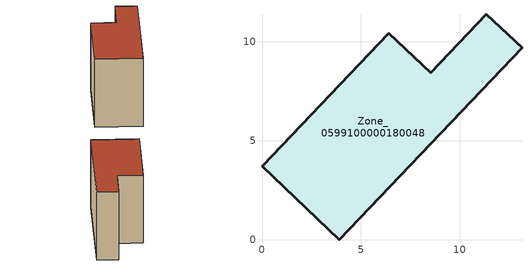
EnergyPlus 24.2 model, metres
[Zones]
Zone_0599100000180048
 floor ground (C_G): 0,3.72 6.41,10.44 8.52,8.44 11.34,11.4 13.14,9.7 3.92,0 z3.13
 wall outside (C_F): 6.41,10.44 0,3.72 3.92,0 13.14,9.7 11.34,11.4 8.52,8.44 6.41,10.44 z3.13:11.52
 roof outside (C_R): 13.14,9.7 11.34,11.4 8.52,8.44 6.41,10.44 0,3.72 3.92,0 z11.52
[BUILDING]
Pand.0599100000180048: North Axis=0; Terrain=City; Loads Convergence Tolerance Value=0.04; Temperature Convergence Tolerance Value=0.4; Solar Distribution=FullExterior; Maximum Number of Warmup Days=25; Minimum Number of Warmup Days=1
[Site:Location]
Rotterdam.The.Hague.AP_ZH_NLD Design_Conditions: Latitude=51.96; Longitude=4.45; Time Zone=1; Elevation=-4.5
[SITE:GROUNDTEMPERATURE:BUILDINGSURFACE]
18, 18, 18, 18, 18, 18, 18, 18, 18, 18, 18, 18
[MATERIAL] Thermal Absorptance=0.9; Solar Absorptance=0.7; Visible Absorptance=0.7
Name | Roughness | Thickness | Conductivity | Density | Specific Heat
G.TI.1975-1991 | MediumSmooth | 0.15 | 0.288461 | 540 | 1210
F.TI.1975-1991 | Rough | 0.3 | 0.230769 | 1920 | 840
R.TI.1975-1991 | MediumRough | 0.2 | 0.153846 | 1500 | 1000
[CONSTRUCTION]
C_G: G.TI.1975-1991
C_F: F.TI.1975-1991
C_R: R.TI.1975-1991
[ZONE]
Zone_0599100000180048: Type=1; Multiplier=1; Ceiling Height=Autocalculate; Volume=Autocalculate; Floor Area=autocalculate; Part of Total Floor Area=Yes
[ZONEINFILTRATION:DESIGNFLOWRATE]
Infil_Zone_0599100000180048: Zone or ZoneList or Space or SpaceList=Zone_0599100000180048; Schedule=AlwaysOn; Design Flow Rate Calculation Method=Flow/Area; Flow Rate per Floor Area=0.003; Constant Term Coefficient=1; Temperature Term Coefficient=0; Velocity Term Coefficient=0; Velocity Squared Term Coefficient=0
[HVACTEMPLATE:ZONE:IDEALLOADSAIRSYSTEM]
Zone_0599100000180048: Maximum Heating Supply Air Temperature=50; Minimum Cooling Supply Air Temperature=13; Maximum Heating Supply Air Humidity Ratio=0.0156; Minimum Cooling Supply Air Humidity Ratio=0.0077; Heating Limit=NoLimit; Cooling Limit=NoLimit; Dehumidification Control Type=ConstantSensibleHeatRatio; Cooling Sensible Heat Ratio=0.7; Dehumidification Setpoint=60; Humidification Control Type=None; Humidification Setpoint=30; Outdoor Air Method=None; Outdoor Air Flow Rate per Person=0.00944; Outdoor Air Flow Rate per Zone Floor Area=0; Outdoor Air Flow Rate per Zone=0; Demand Controlled Ventilation Type=None; Outdoor Air Economizer Type=NoEconomizer; Heat Recovery Type=None; Sensible Heat Recovery Effectiveness=0.7; Latent Heat Recovery Effectiveness=0.65
[ZONECONTROL:THERMOSTAT]
ThermostatControl_Zone_0599100000180048: Zone or ZoneList=Zone_0599100000180048; Control Type Schedule=DualSetpointControlType; Control 1=Thermostat_Zone_0599100000180048; Temperature Difference Between Cutout And Setpoint=0
[THERMOSTATSETPOINT:DUALSETPOINT]
Thermostat_Zone_0599100000180048: Heating Setpoint Temperature Schedule=HeatingSetpoint_Zone_0599100000180048; Cooling Setpoint Temperature Schedule=CoolingSetpoint_Zone_0599100000180048
[SCHEDULE:COMPACT]
HeatingSetpoint_Zone_0599100000180048: Through: 12/31, For: AllDays, Until: 24:00, 21
CoolingSetpoint_Zone_0599100000180048: Through: 12/31, For: AllDays, Until: 24:00, 24
DualSetpointControlType: Through: 12/31, For: AllDays, Until: 24:00, 4
AlwaysOn: Through: 12/31, For: AllDays, Until: 24:00, 1
